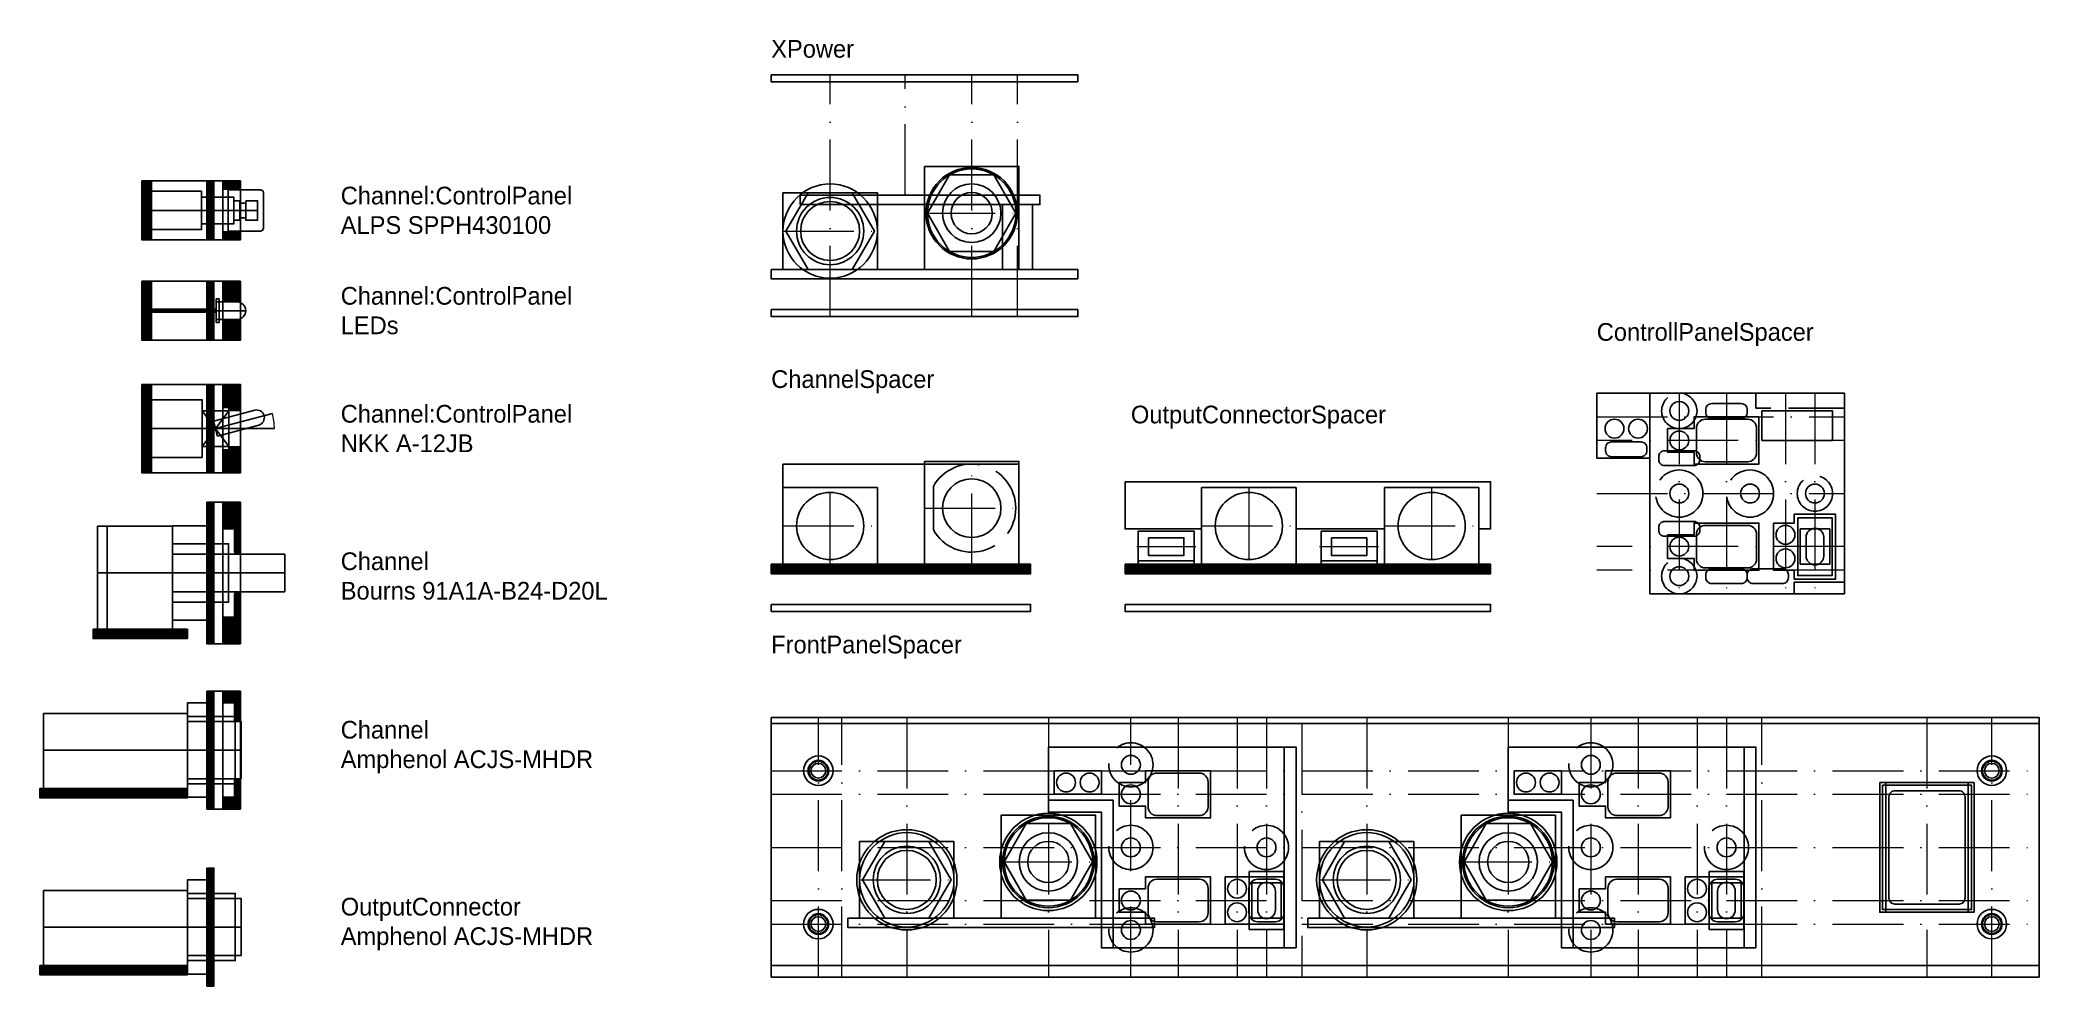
# Model space of a CAD drawing. Header units: millimetres. Extents: x 6 to 345, y 6 to 167.
import ezdxf
from ezdxf.enums import TextEntityAlignment as Align

# ---------------------------------------------------------------- set-up
doc = ezdxf.new("R2010")
doc.units = ezdxf.units.MM
doc.linetypes.add('ACAD_ISO02W100', pattern=[15, 12, -3])
doc.linetypes.add('ACAD_ISO10W100', pattern=[18, 12, -2.95, 0.1, -2.95])
doc.layers.get('0').update_dxf_attribs({"lineweight": 25, "true_color": 0x000000})
for name, color, linetype, lineweight, true_color in [('auxiliary', 7, 'ACAD_ISO10W100', 13, 0x000000), ('chassis', 250, 'Continuous', 25, 0x5f5f61), ('dimensions', 161, 'Continuous', 13, 0x55aaff), ('edge.inner', 7, 'Continuous', 25, 0xffffff), ('edge.outer', 7, 'Continuous', 25, 0xffffff), ('private_parts', 54, 'Continuous', 25, 0x808000), ('private_pcb', 134, 'Continuous', 25, 0x008080), ('spacer', 14, 'Continuous', 25, 0x800000)]:
    doc.layers.add(name, color=color, linetype=linetype, lineweight=lineweight, true_color=true_color)
doc.styles.add('textstyle0', font='')
doc.styles.add('textstyle1', font='')
doc.styles.add('textstyle10', font='')
doc.styles.add('textstyle2', font='')
doc.styles.add('textstyle3', font='')
doc.styles.add('textstyle4', font='')
doc.styles.add('textstyle5', font='')
doc.styles.add('textstyle6', font='')
doc.styles.add('textstyle7', font='')
doc.styles.add('textstyle8', font='')
doc.styles.add('textstyle9', font='')
doc.styles.get('textstyle0').set_extended_font_data('BIZ UDPゴシック')
doc.styles.get('textstyle1').set_extended_font_data('BIZ UDPゴシック')
doc.styles.get('textstyle10').set_extended_font_data('BIZ UDPゴシック')
doc.styles.get('textstyle2').set_extended_font_data('BIZ UDPゴシック')
doc.styles.get('textstyle3').set_extended_font_data('BIZ UDPゴシック')
doc.styles.get('textstyle4').set_extended_font_data('BIZ UDPゴシック')
doc.styles.get('textstyle5').set_extended_font_data('BIZ UDPゴシック')
doc.styles.get('textstyle6').set_extended_font_data('BIZ UDPゴシック')
doc.styles.get('textstyle7').set_extended_font_data('BIZ UDPゴシック')
doc.styles.get('textstyle8').set_extended_font_data('BIZ UDPゴシック')
doc.styles.get('textstyle9').set_extended_font_data('BIZ UDPゴシック')
pattern_1 = [(45, (0, 0), (-0.08838835, 0.08838835), [])]

msp = doc.modelspace()

# ---------------------------------------------------------------- hatches: boundary and pattern name
at = {"layer": 'chassis'}
h = msp.add_hatch(dxfattribs=at)
h.set_pattern_fill('DOTS', color=256, scale=0.5, style=0)
h.set_pattern_definition(pattern_1)
h.paths.add_polyline_path([(34.3, 143), (35.5, 143), (35.5, 133), (34.3, 133)])
h = msp.add_hatch(dxfattribs=at)
h.set_pattern_fill('DOTS', color=256, scale=0.5, style=0)
h.set_pattern_definition(pattern_1)
h.paths.add_polyline_path([(37, 141.6), (40, 141.6), (40, 134.4), (37, 134.4)])
h.paths.add_polyline_path([(37, 143), (40, 143), (40, 133), (37, 133)])
h = msp.add_hatch(dxfattribs=at)
h.set_pattern_fill('DOTS', color=256, scale=0.5, style=0)
h.set_pattern_definition(pattern_1)
h.paths.add_polyline_path([(34.3, 126), (35.5, 126), (35.5, 116), (34.3, 116)])
h = msp.add_hatch(dxfattribs=at)
h.set_pattern_fill('DOTS', color=256, scale=0.5, style=0)
h.set_pattern_definition(pattern_1)
h.paths.add_polyline_path([(37, 122.6), (40, 122.6), (40, 119.4), (37, 119.4)])
h.paths.add_polyline_path([(37, 126), (40, 126), (40, 116), (37, 116)])
h = msp.add_hatch(dxfattribs=at)
h.set_pattern_fill('DOTS', color=256, scale=0.5, style=0)
h.set_pattern_definition(pattern_1)
h.paths.add_polyline_path([(34.3, 108.5), (35.5, 108.5), (35.5, 93.5), (34.3, 93.5)])
h = msp.add_hatch(dxfattribs=at)
h.set_pattern_fill('DOTS', color=256, scale=0.5, style=0)
h.set_pattern_definition(pattern_1)
h.paths.add_polyline_path([(37, 104.6), (38, 104.6), (38, 104.1), (40, 104.1), (40, 97.9), (38, 97.9), (38, 97.4), (37, 97.4)])
h.paths.add_polyline_path([(37, 108.5), (40, 108.5), (40, 93.5), (37, 93.5)])
h = msp.add_hatch(dxfattribs=at)
h.set_pattern_fill('DOTS', color=256, scale=0.5, style=0)
h.set_pattern_definition(pattern_1)
h.paths.add_polyline_path([(34.3, 88.53), (35.5, 88.53), (35.5, 64.53), (34.3, 64.53)])
h = msp.add_hatch(dxfattribs=at)
h.set_pattern_fill('DOTS', color=256, scale=0.5, style=0)
h.set_pattern_definition(pattern_1)
h.paths.add_polyline_path([(37, 84.03), (39, 84.03), (39, 80.03), (40, 80.03), (40, 73.03), (39, 73.03), (39, 69.03), (37, 69.03)])
h.paths.add_polyline_path([(37, 88.53), (40, 88.53), (40, 64.53), (37, 64.53)])
h = msp.add_hatch(dxfattribs=at)
h.set_pattern_fill('DOTS', color=256, scale=0.5, style=0)
h.set_pattern_definition(pattern_1)
h.paths.add_polyline_path([(34.3, 56.5), (35.5, 56.5), (35.5, 36.5), (34.3, 36.5)])
h = msp.add_hatch(dxfattribs=at)
h.set_pattern_fill('DOTS', color=256, scale=0.5, style=0)
h.set_pattern_definition(pattern_1)
h.paths.add_polyline_path([(37, 54.5), (39, 54.5), (39, 51.5), (40, 51.5), (40, 41.5), (39, 41.5), (39, 38.5), (37, 38.5)])
h.paths.add_polyline_path([(37, 56.5), (40, 56.5), (40, 36.5), (37, 36.5)])
h = msp.add_hatch(dxfattribs=at)
h.set_pattern_fill('DOTS', color=256, scale=0.5, style=0)
h.set_pattern_definition(pattern_1)
h.paths.add_polyline_path([(34.3, 26.5), (35.5, 26.5), (35.5, 6.5), (34.3, 6.5)])
at = {"layer": 'private_pcb'}
h = msp.add_hatch(dxfattribs=at)
h.set_pattern_fill('DOTS', color=256, scale=0.5, style=0)
h.set_pattern_definition(pattern_1)
h.paths.add_polyline_path([(23.3, 143), (24.9, 143), (24.9, 133), (23.3, 133)])
h = msp.add_hatch(dxfattribs=at)
h.set_pattern_fill('DOTS', color=256, scale=0.5, style=0)
h.set_pattern_definition(pattern_1)
h.paths.add_polyline_path([(23.3, 126), (24.9, 126), (24.9, 116), (23.3, 116)])
h = msp.add_hatch(dxfattribs=at)
h.set_pattern_fill('DOTS', color=256, scale=0.5, style=0)
h.set_pattern_definition(pattern_1)
h.paths.add_polyline_path([(23.3, 108.5), (24.9, 108.5), (24.9, 93.5), (23.3, 93.5)])
h = msp.add_hatch(dxfattribs=at)
h.set_pattern_fill('DOTS', color=256, scale=0.5, style=0)
h.set_pattern_definition(pattern_1)
h.paths.add_polyline_path([(130, 78), (174, 78), (174, 76.4), (130, 76.4)])
h = msp.add_hatch(dxfattribs=at)
h.set_pattern_fill('DOTS', color=256, scale=0.5, style=0)
h.set_pattern_definition(pattern_1)
h.paths.add_polyline_path([(190, 78), (252, 78), (252, 76.4), (190, 76.4)])
h = msp.add_hatch(dxfattribs=at)
h.set_pattern_fill('DOTS', color=256, scale=0.5, style=0)
h.set_pattern_definition(pattern_1)
h.paths.add_polyline_path([(15, 67), (31, 67), (31, 65.4), (15, 65.4)])
h = msp.add_hatch(dxfattribs=at)
h.set_pattern_fill('DOTS', color=256, scale=0.5, style=0)
h.set_pattern_definition(pattern_1)
h.paths.add_polyline_path([(6, 40), (31, 40), (31, 38.4), (6, 38.4)])
h = msp.add_hatch(dxfattribs=at)
h.set_pattern_fill('DOTS', color=256, scale=0.5, style=0)
h.set_pattern_definition(pattern_1)
h.paths.add_polyline_path([(6, 10), (31, 10), (31, 8.4), (6, 8.4)])

# ---------------------------------------------------------------- linework, layer by layer
for p, q in [((24.9, 138), (42.9, 138)), ((24.9, 121), (40.9, 121)), ((33.5, 104), (38, 98)), ((33.5, 98), (38, 104)), ((35.75, 101), (45.41, 103.59)), ((24.9, 101), (45.75, 101)), ((17.4, 67), (17.4, 84.45)), ((15.75, 76.53), (47.5, 76.53)), ((6.6, 46.5), (40.1, 46.5)), ((6.6, 16.5), (40.1, 16.5))]:
    msp.add_line(p, q)
at = {"flags": 128}
for points in [[(24.9, 141.25), (33.4, 141.25), (33.4, 134.75), (24.9, 134.75)], [(33.4, 140.25), (38.9, 140.25), (38.9, 135.75), (33.4, 135.75)], [(38.9, 139.65), (39.9, 139.65), (39.9, 136.35), (38.9, 136.35)], [(39.9, 139.25), (40.9, 139.25), (40.9, 136.75), (39.9, 136.75)], [(40.9, 139.65), (42.9, 139.65), (42.9, 136.35), (40.9, 136.35)], [(35.9, 119), (36.4, 119), (36.4, 123), (35.9, 123)], [(24.9, 121.25), (35.9, 121.25), (35.9, 120.75), (24.9, 120.75)], [(24.9, 105.9), (33.5, 105.9), (33.5, 96.1), (24.9, 96.1)], [(33.5, 104), (38, 104), (38, 98), (33.5, 98)], [(298, 104), (310, 104), (310, 99), (298, 99)], [(15.75, 84.45), (28.45, 84.45), (28.45, 67), (15.75, 67)], [(28.45, 81.49), (37.98, 81.49), (37.98, 71.58), (28.45, 71.58)], [(194, 82.5), (200, 82.5), (200, 79.5), (194, 79.5)], [(225, 82.5), (231, 82.5), (231, 79.5), (225, 79.5)], [(28.45, 79.71), (47.5, 79.71), (47.5, 73.36), (28.45, 73.36)], [(31, 40), (6.6, 40), (6.6, 52.7), (31, 52.7)], [(31, 52.2), (39.1, 52.2), (39.1, 40.8), (31, 40.8)], [(31, 51.35), (40.1, 51.35), (40.1, 41.65), (31, 41.65)], [(31, 10), (6.6, 10), (6.6, 22.7), (31, 22.7)], [(31, 22.2), (39.1, 22.2), (39.1, 10.8), (31, 10.8)], [(31, 21.35), (40.1, 21.35), (40.1, 11.65), (31, 11.65)]]:
    msp.add_lwpolyline(points, close=True, dxfattribs=at)
for points in [[(35.9, 122.5), (39.4, 122.5, -0.414214), (40.9, 121), (40.9, 121, -0.414214), (39.4, 119.5), (35.9, 119.5), (35.9, 122.5)], [(289.5, 105.25), (294.5, 105.25, -0.414214), (295.5, 104.25), (295.5, 103.75, -0.414214), (294.5, 102.75), (289.5, 102.75, -0.414214), (288.5, 103.75), (288.5, 104.25, -0.414214), (289.5, 105.25)], [(36.09, 99.74), (35.41, 102.26), (42.42, 104.13, -0.414214), (44.01, 103.21), (44.01, 103.21, -0.414214), (43.09, 101.62), (36.09, 99.74)], [(272.5, 98.75), (277.5, 98.75, -0.414214), (278.5, 97.75), (278.5, 97.25, -0.414214), (277.5, 96.25), (272.5, 96.25, -0.414214), (271.5, 97.25), (271.5, 97.75, -0.414214), (272.5, 98.75)], [(281.5, 97.25), (286.5, 97.25, -0.414214), (287.5, 96.25), (287.5, 95.75, -0.414214), (286.5, 94.75), (281.5, 94.75, -0.414214), (280.5, 95.75), (280.5, 96.25, -0.414214), (281.5, 97.25)], [(281.5, 85.25), (286.5, 85.25, -0.414214), (287.5, 84.25), (287.5, 83.75, -0.414214), (286.5, 82.75), (281.5, 82.75, -0.414214), (280.5, 83.75), (280.5, 84.25, -0.414214), (281.5, 85.25)], [(289.5, 77.25), (294.5, 77.25, -0.414214), (295.5, 76.25), (295.5, 75.75, -0.414214), (294.5, 74.75), (289.5, 74.75, -0.414214), (288.5, 75.75), (288.5, 76.25, -0.414214), (289.5, 77.25)], [(296.5, 77.25), (301.5, 77.25, -0.414214), (302.5, 76.25), (302.5, 75.75, -0.414214), (301.5, 74.75), (296.5, 74.75, -0.414214), (295.5, 75.75), (295.5, 76.25, -0.414214), (296.5, 77.25)]]:
    msp.add_lwpolyline(points, format="xyb", dxfattribs=at)
at = {"layer": 'auxiliary'}
for p, q in [((140, 120), (140, 161)), ((152.7, 140.6), (152.7, 161)), ((164, 120), (164, 161)), ((171.75, 120), (171.75, 161)), ((156, 137.53), (172, 137.53)), ((132, 134.5), (148, 134.5)), ((284, 107), (284, 73)), ((292, 107), (292, 73)), ((302, 107), (302, 73)), ((307, 107), (307, 73)), ((270, 103), (312, 103)), ((312, 99), (270, 99)), ((164, 78), (164, 94)), ((140, 78), (140, 91)), ((211, 91), (211, 78)), ((242, 91), (242, 78)), ((270, 90), (312, 90)), ((156, 87.53), (172, 87.53)), ((132, 84.5), (148, 84.5)), ((203, 84.5), (219, 84.5)), ((234, 84.5), (250, 84.5)), ((192, 81), (202, 81)), ((223, 81), (233, 81)), ((312, 81), (270, 81)), ((312, 77), (270, 77)), ((138, 8), (138, 52)), ((142, 8), (142, 52)), ((153, 52), (153, 8)), ((177, 52), (177, 8)), ((191, 8), (191, 52)), ((199, 52), (199, 8)), ((209, 52), (209, 8)), ((214, 52), (214, 8)), ((220, 51), (220, 8)), ((231, 52), (231, 8)), ((255, 52), (255, 8)), ((269, 52), (269, 8)), ((277, 52), (277, 8)), ((287, 52), (287, 8)), ((292, 52), (292, 8)), ((298, 8), (298, 52)), ((326, 52), (326, 8)), ((337, 8), (337, 52)), ((130, 43), (345, 43)), ((130, 39), (345, 39)), ((187, 37), (187, 37)), ((130, 30), (345, 30)), ((169, 27.53), (185, 27.53)), ((247, 27.53), (263, 27.53)), ((145, 24.5), (161, 24.5)), ((223, 24.5), (239, 24.5)), ((130, 21), (345, 21)), ((130, 17), (345, 17))]:
    msp.add_line(p, q, dxfattribs=at)
at = {"layer": 'chassis', "flags": 128}
for points in [[(130, 161), (182, 161), (182, 159.8), (130, 159.8)], [(34.3, 143), (35.5, 143), (35.5, 133), (34.3, 133)], [(37, 143), (40, 143), (40, 133), (37, 133)], [(37, 141.6), (40, 141.6), (40, 134.4), (37, 134.4)], [(34.3, 126), (35.5, 126), (35.5, 116), (34.3, 116)], [(37, 126), (40, 126), (40, 116), (37, 116)], [(37, 122.6), (40, 122.6), (40, 119.4), (37, 119.4)], [(130, 121.2), (182, 121.2), (182, 120), (130, 120)], [(34.3, 108.5), (35.5, 108.5), (35.5, 93.5), (34.3, 93.5)], [(37, 108.5), (40, 108.5), (40, 93.5), (37, 93.5)], [(34.3, 88.53), (35.5, 88.53), (35.5, 64.53), (34.3, 64.53)], [(37, 88.53), (40, 88.53), (40, 64.53), (37, 64.53)], [(130, 71.2), (174, 71.2), (174, 70), (130, 70)], [(190, 71.2), (252, 71.2), (252, 70), (190, 70)], [(34.3, 56.5), (35.5, 56.5), (35.5, 36.5), (34.3, 36.5)], [(37, 56.5), (40, 56.5), (40, 36.5), (37, 36.5)], [(34.3, 26.5), (35.5, 26.5), (35.5, 6.5), (34.3, 6.5)]]:
    msp.add_lwpolyline(points, close=True, dxfattribs=at)
at = {"layer": 'chassis'}
for points in [[(37, 104.6), (38, 104.6), (38, 104.1), (40, 104.1), (40, 97.9), (38, 97.9), (38, 97.4), (37, 97.4), (37, 104.6)], [(37, 84.03), (39, 84.03), (39, 80.03), (40, 80.03), (40, 73.03), (39, 73.03), (39, 69.03), (37, 69.03), (37, 84.03)], [(37, 54.5), (39, 54.5), (39, 51.5), (40, 51.5), (40, 41.5), (39, 41.5), (39, 38.5), (37, 38.5), (37, 54.5)]]:
    msp.add_lwpolyline(points, close=True, dxfattribs=at)
at = {"layer": 'dimensions'}
msp.add_arc((35.75, 101), 10, 360, 15, dxfattribs=at)
at = {"layer": 'edge.inner', "flags": 128}
for points in [[(130, 51), (345, 51), (345, 10), (130, 10)], [(178, 43), (186, 43), (186, 39), (178, 39)], [(256, 43), (264, 43), (264, 39), (256, 39)], [(319, 41), (333, 41), (333, 19), (319, 19)], [(207, 25), (217, 25), (217, 17), (207, 17)], [(285, 25), (295, 25), (295, 17), (285, 17)]]:
    msp.add_lwpolyline(points, close=True, dxfattribs=at)
at = {"layer": 'edge.inner'}
for points in [[(189, 41), (193.5, 41), (193.5, 43), (204.5, 43), (204.5, 35), (193.5, 35), (193.5, 37), (189, 37), (189, 41), (189, 41)], [(267, 41), (271.5, 41), (271.5, 43), (282.5, 43), (282.5, 35), (271.5, 35), (271.5, 37), (267, 37), (267, 41), (267, 41)], [(189, 23), (193.5, 23), (193.5, 25), (204.5, 25), (204.5, 17), (193.5, 17), (193.5, 19), (189, 19), (189, 23), (189, 23)], [(267, 23), (271.5, 23), (271.5, 25), (282.5, 25), (282.5, 17), (271.5, 17), (271.5, 19), (267, 19), (267, 23), (267, 23)]]:
    msp.add_lwpolyline(points, close=True, dxfattribs=at)
for centre, radius in [((164, 137.53), 4.96), ((140, 134.5), 5.7), ((138, 43), 1.25), ((191, 44), 1.6), ((269, 44), 1.6), ((337, 43), 1.25), ((177, 27.53), 4.96), ((191, 30), 1.6), ((214, 30), 1.6), ((255, 27.53), 4.96), ((269, 30), 1.6), ((292, 30), 1.6), ((153, 24.5), 5.7), ((231, 24.5), 5.7), ((138, 17), 1.25), ((191, 16), 1.6), ((269, 16), 1.6), ((337, 17), 1.25)]:
    msp.add_circle(centre, radius, dxfattribs=at)
at = {"layer": 'edge.outer', "flags": 128}
for points in [[(288.4, 102.6), (295.6, 102.6, -0.414214), (297.1, 101.1), (297.1, 96.9, -0.414214), (295.6, 95.4), (288.4, 95.4, -0.414214), (286.9, 96.9), (286.9, 101.1, -0.414214), (288.4, 102.6)], [(288.4, 84.6), (295.6, 84.6, -0.414214), (297.1, 83.1), (297.1, 78.9, -0.414214), (295.6, 77.4), (288.4, 77.4, -0.414214), (286.9, 78.9), (286.9, 83.1, -0.414214), (288.4, 84.6)], [(307, 84.1), (307, 84.1, -0.414214), (308.5, 82.6), (308.5, 79.4, -0.414214), (307, 77.9), (307, 77.9, -0.414214), (305.5, 79.4), (305.5, 82.6, -0.414214), (307, 84.1)], [(195.4, 42.6), (202.6, 42.6, -0.414214), (204.1, 41.1), (204.1, 36.9, -0.414214), (202.6, 35.4), (195.4, 35.4, -0.414214), (193.9, 36.9), (193.9, 41.1, -0.414214), (195.4, 42.6)], [(273.4, 42.6), (280.6, 42.6, -0.414214), (282.1, 41.1), (282.1, 36.9, -0.414214), (280.6, 35.4), (273.4, 35.4, -0.414214), (271.9, 36.9), (271.9, 41.1, -0.414214), (273.4, 42.6)], [(320.55, 39.6), (331.45, 39.6, -0.414214), (332.45, 38.6), (332.45, 21.4, -0.414214), (331.45, 20.4), (320.55, 20.4, -0.414214), (319.55, 21.4), (319.55, 38.6, -0.414214), (320.55, 39.6)], [(195.4, 24.6), (202.6, 24.6, -0.414214), (204.1, 23.1), (204.1, 18.9, -0.414214), (202.6, 17.4), (195.4, 17.4, -0.414214), (193.9, 18.9), (193.9, 23.1, -0.414214), (195.4, 24.6)], [(212.5, 24.6), (215.5, 24.6, -0.414214), (217, 23.1), (217, 18.9, -0.414214), (215.5, 17.4), (212.5, 17.4, -0.414214), (211, 18.9), (211, 23.1, -0.414214), (212.5, 24.6)], [(214, 24.1), (214, 24.1, -0.414214), (215.5, 22.6), (215.5, 19.4, -0.414214), (214, 17.9), (214, 17.9, -0.414214), (212.5, 19.4), (212.5, 22.6, -0.414214), (214, 24.1)], [(273.4, 24.6), (280.6, 24.6, -0.414214), (282.1, 23.1), (282.1, 18.9, -0.414214), (280.6, 17.4), (273.4, 17.4, -0.414214), (271.9, 18.9), (271.9, 23.1, -0.414214), (273.4, 24.6)], [(290.5, 24.6), (293.5, 24.6, -0.414214), (295, 23.1), (295, 18.9, -0.414214), (293.5, 17.4), (290.5, 17.4, -0.414214), (289, 18.9), (289, 23.1, -0.414214), (290.5, 24.6)], [(292, 24.1), (292, 24.1, -0.414214), (293.5, 22.6), (293.5, 19.4, -0.414214), (292, 17.9), (292, 17.9, -0.414214), (290.5, 19.4), (290.5, 22.6, -0.414214), (292, 24.1)]]:
    msp.add_lwpolyline(points, format="xyb", dxfattribs=at)
msp.add_lwpolyline([(130, 52), (345, 52), (345, 8), (130, 8)], close=True, dxfattribs=at)
at = {"layer": 'edge.outer'}
for centre, radius in [((140, 134.5), 8), ((164, 137.53), 7.5), ((140, 134.5), 5), ((164, 137.53), 3.5), ((273, 101), 1.6), ((277, 101), 1.6), ((284, 99), 1.6), ((284, 81), 1.6), ((302, 83), 1.6), ((302, 79), 1.6), ((138, 43), 1.6), ((337, 43), 1.6), ((180, 41), 1.6), ((184, 41), 1.6), ((258, 41), 1.6), ((262, 41), 1.6), ((191, 39), 1.6), ((269, 39), 1.6), ((177, 27.53), 7.5), ((255, 27.53), 7.5), ((153, 24.5), 8), ((177, 27.53), 3.5), ((231, 24.5), 8), ((255, 27.53), 3.5), ((153, 24.5), 5), ((231, 24.5), 5), ((209, 23), 1.6), ((287, 23), 1.6), ((191, 21), 1.6), ((209, 19), 1.6), ((269, 21), 1.6), ((287, 19), 1.6), ((138, 17), 1.6), ((337, 17), 1.6)]:
    msp.add_circle(centre, radius, dxfattribs=at)
at = {"layer": 'private_parts'}
for p, q in [((201.75, 78.6), (192.25, 78.6)), ((232.75, 78.6), (223.25, 78.6)), ((239, 31), (239, 18))]:
    msp.add_line(p, q, dxfattribs=at)
at = {"layer": 'private_parts', "flags": 128}
for points in [[(156, 145.45), (172, 145.45), (172, 128), (156, 128)], [(156.49, 137.53), (160.25, 131.03), (167.75, 131.03), (171.51, 137.53), (167.75, 144.03), (160.25, 144.03)], [(132, 141), (148, 141), (148, 128), (132, 128)], [(132.49, 134.5), (136.25, 128), (143.75, 128), (147.51, 134.5), (143.75, 141), (136.25, 141)], [(169.21, 139), (174.29, 139), (174.29, 128), (169.21, 128)], [(156, 95.45), (172, 95.45), (172, 78), (156, 78)], [(132, 91), (148, 91), (148, 78), (132, 78)], [(203, 91), (219, 91), (219, 78), (203, 78)], [(234, 91), (250, 91), (250, 78), (234, 78)], [(304.08, 85.9), (309.92, 85.9), (309.92, 76.1), (304.08, 76.1)], [(192.25, 83.6), (201.75, 83.6), (201.75, 78), (192.25, 78)], [(223.25, 83.6), (232.75, 83.6), (232.75, 78), (223.25, 78)], [(304.5, 84), (309.5, 84), (309.5, 78), (304.5, 78)], [(318.45, 40.55), (333.55, 40.55), (333.55, 19.45), (318.45, 19.45)], [(169, 35.45), (185, 35.45), (185, 18), (169, 18)], [(169.49, 27.53), (173.25, 21.03), (180.75, 21.03), (184.51, 27.53), (180.75, 34.03), (173.25, 34.03)], [(247, 35.45), (263, 35.45), (263, 18), (247, 18)], [(247.49, 27.53), (251.25, 21.03), (258.75, 21.03), (262.51, 27.53), (258.75, 34.03), (251.25, 34.03)], [(145, 31), (161, 31), (161, 18), (145, 18)], [(145.49, 24.5), (149.25, 18), (156.75, 18), (160.51, 24.5), (156.75, 31), (149.25, 31)], [(223, 31), (239, 31), (239, 18), (223, 18)], [(223.49, 24.5), (227.25, 18), (234.75, 18), (238.51, 24.5), (234.75, 31), (227.25, 31)], [(223.49, 24.5), (227.25, 18), (234.75, 18), (238.51, 24.5), (234.75, 31), (227.25, 31)], [(211.08, 25.9), (216.92, 25.9), (216.92, 16.1), (211.08, 16.1)], [(211.5, 24), (216.5, 24), (216.5, 18), (211.5, 18)], [(289.08, 25.9), (294.92, 25.9), (294.92, 16.1), (289.08, 16.1)], [(289.5, 24), (294.5, 24), (294.5, 18), (289.5, 18)]]:
    msp.add_lwpolyline(points, close=True, dxfattribs=at)
msp.add_lwpolyline([(37.9, 141.5), (43.4, 141.5, -0.414214), (43.9, 141), (43.9, 135, -0.414214), (43.4, 134.5), (37.9, 134.5), (37.9, 141.5)], format="xyb", dxfattribs=at)
at = {"layer": 'private_parts'}
for centre, radius in [((164, 137.53), 7.75), ((138, 43), 2.5), ((337, 43), 2.5), ((177, 27.53), 7.75), ((255, 27.53), 7.75), ((138, 17), 2.5), ((337, 17), 2.5)]:
    msp.add_circle(centre, radius, dxfattribs=at)
at = {"layer": 'private_pcb', "flags": 128}
for points in [[(23.3, 143), (24.9, 143), (24.9, 133), (23.3, 133)], [(134.92, 140.6), (175.56, 140.6), (175.56, 139), (134.92, 139)], [(23.3, 126), (24.9, 126), (24.9, 116), (23.3, 116)], [(130, 128), (182, 128), (182, 126.4), (130, 126.4)], [(23.3, 108.5), (24.9, 108.5), (24.9, 93.5), (23.3, 93.5)], [(130, 78), (174, 78), (174, 76.4), (130, 76.4)], [(190, 78), (252, 78), (252, 76.4), (190, 76.4)], [(15, 67), (31, 67), (31, 65.4), (15, 65.4)], [(6, 40), (31, 40), (31, 38.4), (6, 38.4)], [(143, 18), (195, 18), (195, 16.4), (143, 16.4)], [(221, 18), (273, 18), (273, 16.4), (221, 16.4)], [(6, 10), (31, 10), (31, 8.4), (6, 8.4)]]:
    msp.add_lwpolyline(points, close=True, dxfattribs=at)
at = {"layer": 'private_pcb'}
for points in [[(270, 107), (312, 107), (312, 73), (279, 73), (279, 96), (270, 96), (270, 107)], [(177, 47), (219, 47), (219, 13), (186, 13), (186, 36), (177, 36), (177, 47)], [(255, 47), (297, 47), (297, 13), (264, 13), (264, 36), (255, 36), (255, 47)]]:
    msp.add_lwpolyline(points, close=True, dxfattribs=at)
at = {"layer": 'spacer', "linetype": 'ACAD_ISO02W100'}
msp.add_line((157.5, 91.21), (157.5, 83.85), dxfattribs=at)
at = {"layer": 'spacer', "flags": 128}
for points in [[(24.9, 143), (34.3, 143), (34.3, 133), (24.9, 133)], [(35.5, 143), (37, 143), (37, 133), (35.5, 133)], [(24.9, 126), (34.3, 126), (34.3, 116), (24.9, 116)], [(35.5, 126), (37, 126), (37, 116), (35.5, 116)], [(24.9, 108.5), (34.3, 108.5), (34.3, 93.5), (24.9, 93.5)], [(35.5, 108.5), (37, 108.5), (37, 93.5), (35.5, 93.5)], [(279, 107), (312, 107), (312, 73), (279, 73)], [(132, 95), (172, 95), (172, 77), (132, 77)], [(35.5, 88.53), (37, 88.53), (37, 64.53), (35.5, 64.53)], [(28.45, 68.53), (34.3, 68.53), (34.3, 84.53), (28.45, 84.53)], [(303.5, 75), (312, 75), (312, 73), (303.5, 73)], [(31, 38.5), (34.3, 38.5), (34.3, 54.5), (31, 54.5)], [(35.5, 56.5), (37, 56.5), (37, 36.5), (35.5, 36.5)], [(130, 51), (345, 51), (345, 10), (130, 10)], [(318, 41), (334, 41), (334, 19), (318, 19)], [(31, 8.5), (34.3, 8.5), (34.3, 24.5), (31, 24.5)]]:
    msp.add_lwpolyline(points, close=True, dxfattribs=at)
at = {"layer": 'spacer', "linetype": 'ACAD_ISO02W100', "flags": 128}
msp.add_lwpolyline([(297, 107), (312, 107), (312, 104.5), (297, 104.5)], close=True, dxfattribs=at)
at = {"layer": 'spacer'}
for points in [[(282, 101), (286.5, 101), (286.5, 103), (297.5, 103), (297.5, 95), (286.5, 95), (286.5, 97), (282, 97), (282, 101), (282, 101)], [(282, 83), (286.5, 83), (286.5, 85), (297.5, 85), (297.5, 77), (286.5, 77), (286.5, 79), (282, 79), (282, 83), (282, 83)]]:
    msp.add_lwpolyline(points, close=True, dxfattribs=at)
for points in [[(190, 92), (252, 92), (252, 84), (250, 84), (250, 77), (234, 77), (234, 84), (219, 84), (219, 77), (203, 77), (203, 84), (190, 84), (190, 92)], [(300, 85), (303.5, 85), (303.5, 86.5), (310.5, 86.5), (310.5, 75.5), (303.5, 75.5), (303.5, 77), (300, 77), (300, 85)], [(177, 47), (217, 47), (217, 13), (188, 13), (188, 38), (177, 38), (177, 47)], [(255, 47), (295, 47), (295, 13), (266, 13), (266, 38), (255, 38), (255, 47)]]:
    msp.add_lwpolyline(points, dxfattribs=at)
at = {"layer": 'spacer', "linetype": 'ACAD_ISO02W100'}
for centre, radius in [((284, 104), 3), ((284, 90), 4), ((296, 90), 4), ((307, 90), 3), ((284, 76), 3), ((191, 44), 3.75), ((269, 44), 3.75), ((191, 30), 3.75), ((214, 30), 3.75), ((269, 30), 3.75), ((292, 30), 3.75), ((191, 16), 3.75), ((269, 16), 3.75)]:
    msp.add_circle(centre, radius, dxfattribs=at)
at = {"layer": 'spacer'}
for centre, radius in [((284, 104), 1.6), ((164, 87.53), 4.96), ((284, 90), 1.6), ((296, 90), 1.6), ((307, 90), 1.6), ((140, 84.5), 5.7), ((211, 84.5), 5.7), ((242, 84.5), 5.7), ((284, 76), 1.6), ((138, 43), 1.75), ((337, 43), 1.75), ((177, 27.53), 8.25), ((255, 27.53), 8.25), ((153, 24.5), 8.5), ((231, 24.5), 8.5), ((138, 17), 1.75), ((337, 17), 1.75)]:
    msp.add_circle(centre, radius, dxfattribs=at)
at = {"layer": 'spacer', "linetype": 'ACAD_ISO02W100'}
msp.add_arc((164, 87.53), 7.47, 209.5242, 150.4758, dxfattribs=at)

# ---------------------------------------------------------------- texts
for s, style, p in [('XPower', 'textstyle0', (130, 163)), ('ChannelSpacer', 'textstyle5', (130, 107)), ('OutputConnectorSpacer', 'textstyle4', (191, 101))]:
    msp.add_text(s, height=3, dxfattribs=dict(style=style)).set_placement(p, align=Align.BOTTOM_LEFT)
at = {"char_height": 3, "attachment_point": 4}
for s, insert, style in [('Channel:ControlPanel\\PALPS SPPH430100', (57, 138), 'textstyle2'), ('Channel:ControlPanel\\PLEDs', (57, 121), 'textstyle6'), ('Channel:ControlPanel\\PNKK A-12JB', (57, 101), 'textstyle7'), ('Channel\\PBourns 91A1A-B24-D20L', (57, 76), 'textstyle8'), ('Channel\\PAmphenol ACJS-MHDR', (57, 47), 'textstyle10'), ('OutputConnector\\PAmphenol ACJS-MHDR', (57, 17), 'textstyle9')]:
    msp.add_mtext(s, dxfattribs=dict(at, insert=insert, style=style))
at = {"layer": 'auxiliary', "style": 'textstyle3'}
msp.add_text('ControllPanelSpacer', height=3, dxfattribs=at).set_placement((270, 115), align=Align.BOTTOM_LEFT)
at = {"layer": 'edge.inner', "style": 'textstyle1'}
msp.add_text('FrontPanelSpacer', height=3, dxfattribs=at).set_placement((130, 62), align=Align.BOTTOM_LEFT)

doc.saveas('drawing.dxf')
